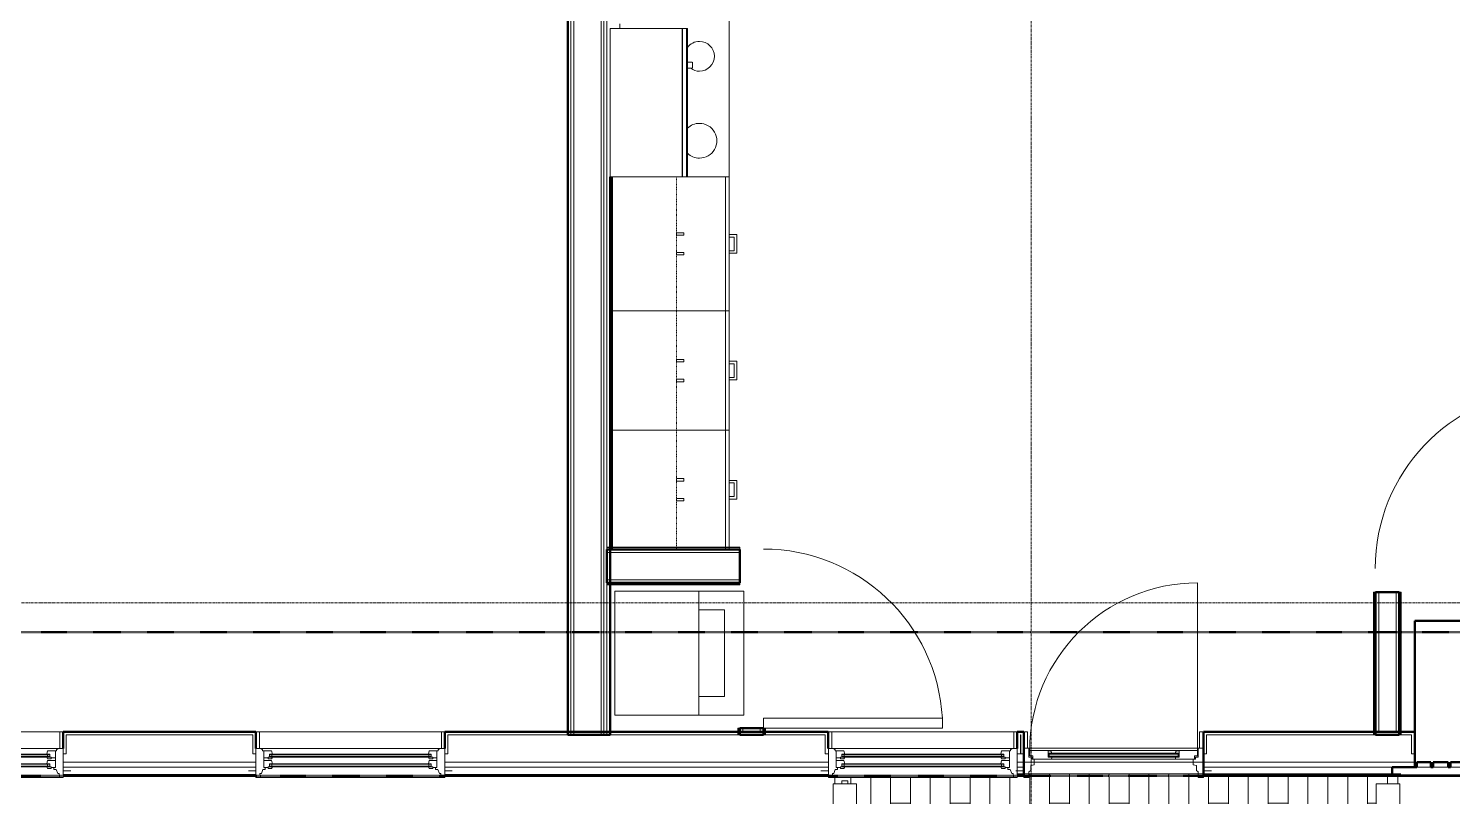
# Model space of a CAD drawing. Header units: inches. Extents: x -4235 to -464, y 9767 to 12347.
# Drawn here: x -3029.1 to -2742.5, y 11243.2 to 11397.8 of the extents above; entities that cross this region are included whole.
import ezdxf

# ---------------------------------------------------------------- set-up
doc = ezdxf.new("R2010")
doc.units = ezdxf.units.IN
doc.header["$MEASUREMENT"] = 0
for name, pattern in [('Dash', [0.25, 0.125, -0.125]), ('Dash 1_16_', [0.125, 0.0625, -0.0625]), ('Grid Line 1_2_', [0.875, 0.5, -0.125, 0.125, -0.125])]:
    doc.linetypes.add(name, pattern=pattern)
for name, color, linetype, lineweight in [('0-1', 170, 'Continuous', 5), ('0-2', 10, 'Continuous', 9), ('A-DOOR-1', 7, 'Continuous', 9), ('A-DOOR-2', 130, 'Continuous', 20), ('A-DOOR-4', 31, 'Continuous', 9), ('A-DOOR-5', 31, 'Continuous', 20), ('A-DOOR-FRAM', 31, 'Continuous', 20), ('A-DOOR-FRAM-2', 31, 'Continuous', 9), ('A-DOOR-GLAZ', 31, 'Continuous', 9), ('A-FLOR-4', 192, 'Continuous', 9), ('A-FLOR-HRAL', 11, 'Continuous', 9), ('A-FLOR-PATT-1', 9, 'Continuous', 9), ('A-GENM', 5, 'Continuous', 9), ('A-GENM-5', 5, 'Continuous', 50), ('A-GLAZ-1', 151, 'Continuous', 9), ('A-GLAZ-2', 151, 'Continuous', 20), ('A-GLAZ-3', 151, 'Continuous', 50), ('A-WALL', 113, 'Continuous', 13), ('A-WALL-1', 250, 'Continuous', 50), ('A-WALL-2', 50, 'Continuous', 13), ('A-WALL-3', 10, 'Continuous', 9), ('A-WALL-4', 254, 'Continuous', 9), ('A-WALL-5', 7, 'Continuous', 9), ('A-WALL-6', 113, 'Continuous', 9), ('A-WALL-7', 113, 'Continuous', 50), ('C-PROP-LINE-1', 91, 'Dash 1_16_', 50), ('I-WALL-1', 250, 'Continuous', 50), ('I-WALL-2', 10, 'Continuous', 9), ('I-WALL-3', 254, 'Continuous', 9), ('P-SANR-FIXT-1', 7, 'Continuous', 9), ('Q-CASE-1', 254, 'Continuous', 9), ('Q-CASE-2', 7, 'Continuous', 9), ('Q-CASE-3', 7, 'Dash', 9), ('Q-CASE-4', 10, 'Continuous', 9), ('Q-SPCQ-1', 7, 'Continuous', 9), ('S-GRID-1', 1, 'Grid Line 1_2_', 9)]:
    doc.layers.add(name, color=color, linetype=linetype, lineweight=lineweight)

# ---------------------------------------------------------------- blocks, each defined once
blk = doc.blocks.new('Basic Wall _ INT - W4BØF - _5_8 GYP - 2X4 WOOD_BATT_ - 5_8 GYP_ - ___-3182010-BACKGROUND - 3RD FLOOR')
at = {"layer": 'A-WALL-3'}
for p, q in [((-2753.25, 11255.68), (-2753.25, 11256.26)), ((-2753.25, 11255.64), (-2753.23, 11255.64)), ((-2753.11, 11255.64), (-2753.05, 11255.64)), ((-2753.04, 11255.64), (-2752.9, 11255.64)), ((-2752.9, 11256.26), (-2752.9, 11255.67)), ((-2752.9, 11255.64), (-2752.84, 11255.64))]:
    blk.add_line(p, q, dxfattribs=at)
at = {"layer": 'A-WALL-4'}
for p, q in [((-2753.23, 11284.39), (-2753.25, 11284.39)), ((-2753.25, 11256.26), (-2753.25, 11284.39)), ((-2753.05, 11284.39), (-2753.11, 11284.39)), ((-2752.9, 11284.39), (-2753.04, 11284.39)), ((-2752.84, 11284.39), (-2752.9, 11284.39)), ((-2752.9, 11284.39), (-2752.9, 11256.26)), ((-2753.21, 11255.64), (-2753.25, 11255.64)), ((-2753.12, 11255.64), (-2753.21, 11255.64)), ((-2753.12, 11255.67), (-2753.12, 11256.26)), ((-2752.84, 11255.64), (-2753.12, 11255.64)), ((-2752.84, 11256.26), (-2752.84, 11255.67))]:
    blk.add_line(p, q, dxfattribs=at)
at = {"layer": 'A-WALL-5'}
for p, q in [((-2753.25, 11284.39), (-2753.21, 11284.39)), ((-2753.21, 11284.39), (-2753.12, 11284.39)), ((-2753.12, 11256.26), (-2753.12, 11284.39)), ((-2753.12, 11284.39), (-2752.84, 11284.39)), ((-2752.84, 11284.39), (-2752.84, 11256.26))]:
    blk.add_line(p, q, dxfattribs=at)
blk = doc.blocks.new('Basic Wall _ INT - W4BØF - _5_8 GYP - 2X4 WOOD_BATT_ - 5_8 GYP_ - ___-3182011-BACKGROUND - 3RD FLOOR')
at = {"layer": 'A-WALL-3'}
for p, q in [((-2758.41, 11255.64), (-2758.35, 11255.64)), ((-2758.35, 11256.26), (-2758.35, 11255.64)), ((-2758.35, 11255.64), (-2758.21, 11255.64)), ((-2758.2, 11255.64), (-2758.14, 11255.64)), ((-2758.02, 11255.64), (-2758, 11255.64)), ((-2758, 11255.64), (-2758, 11256.26))]:
    blk.add_line(p, q, dxfattribs=at)
at = {"layer": 'A-WALL-4'}
for p, q in [((-2758.35, 11284.39), (-2758.41, 11284.39)), ((-2758.21, 11284.39), (-2758.35, 11284.39)), ((-2758.35, 11284.39), (-2758.35, 11256.26)), ((-2758.14, 11284.39), (-2758.2, 11284.39)), ((-2758, 11284.39), (-2758.02, 11284.39)), ((-2758, 11256.26), (-2758, 11284.39)), ((-2758.41, 11256.26), (-2758.41, 11255.64)), ((-2758.12, 11255.64), (-2758.41, 11255.64)), ((-2758.12, 11256.26), (-2758.12, 11255.64)), ((-2758.04, 11255.64), (-2758.12, 11255.64)), ((-2758, 11255.64), (-2758.04, 11255.64))]:
    blk.add_line(p, q, dxfattribs=at)
at = {"layer": 'A-WALL-5'}
for p, q in [((-2758.41, 11284.39), (-2758.12, 11284.39)), ((-2758.41, 11284.39), (-2758.41, 11256.26)), ((-2758.12, 11284.39), (-2758.12, 11256.26)), ((-2758.12, 11284.39), (-2758.04, 11284.39)), ((-2758.04, 11284.39), (-2758, 11284.39))]:
    blk.add_line(p, q, dxfattribs=at)
blk = doc.blocks.new('SWING - SINGLE - FLUSH - 36_ x 80_ - OFFSET PIVOT DOOR AT MAGIC PAK AND WASHER_DRYER-3199414-BACKGROUND - 3RD FLOOR')
at = {"layer": 'A-DOOR-1'}
blk.add_arc((18, 2.37), 36.07, 93.1789, 180, dxfattribs=at)
at = {"layer": 'A-DOOR-2'}
for p, q in [((16, 2.37), (16, 38.39)), ((18, 38.39), (16, 38.39)), ((18, 2.37), (18, 38.39)), ((18, 2.37), (16, 2.37))]:
    blk.add_line(p, q, dxfattribs=at)
blk = doc.blocks.new('Range - 24_ x 30_-V343-BACKGROUND - 3RD FLOOR')
at = {"layer": 'Q-SPCQ-1'}
blk.add_line((29.12, 22), (30, 22), dxfattribs=at)
for centre, radius, start, end in [((6.5, 6), 3.5, 81.0228, 98.9772), ((6.5, 6), 3.5, 136.4272, 180), ((6.5, 6), 3.5, 180, 0), ((6.5, 6), 3.5, 360, 43.6191), ((23.5, 6), 3, 143.9133, 180), ((23.5, 6), 3, 180, 360), ((23.5, 6), 3, 360, 53.8773)]:
    blk.add_arc(centre, radius, start, end, dxfattribs=at)
blk = doc.blocks.new('Basic Wall _ INT - W4BØF - _5_8 GYP - 2X4 WOOD_BATT_ - 5_8 GYP_ - ___-3182022-BACKGROUND - 3RD FLOOR')
at = {"layer": 'A-WALL-3'}
for p, q in [((-2886.36, 11255.64), (-2886.3, 11255.64)), ((-2886.3, 11256.26), (-2886.3, 11255.64)), ((-2886.3, 11255.64), (-2886.15, 11255.64)), ((-2886.15, 11255.64), (-2886.09, 11255.64)), ((-2886.07, 11256.98), (-2886.07, 11256.98)), ((-2886.07, 11255.64), (-2886.07, 11255.64)), ((-2885.97, 11255.64), (-2885.95, 11255.64)), ((-2885.95, 11255.64), (-2885.95, 11256.26))]:
    blk.add_line(p, q, dxfattribs=at)
at = {"layer": 'A-WALL-4'}
for p, q in [((-2886.3, 11256.98), (-2886.36, 11256.98)), ((-2886.36, 11256.26), (-2886.36, 11255.64)), ((-2886.07, 11255.64), (-2886.36, 11255.64)), ((-2886.15, 11256.98), (-2886.3, 11256.98)), ((-2886.3, 11256.98), (-2886.3, 11256.26)), ((-2886.09, 11256.98), (-2886.15, 11256.98)), ((-2886.07, 11256.26), (-2886.07, 11255.64)), ((-2885.99, 11255.64), (-2886.07, 11255.64)), ((-2885.95, 11255.64), (-2885.99, 11255.64)), ((-2885.95, 11256.98), (-2885.97, 11256.98)), ((-2885.95, 11256.26), (-2885.95, 11256.98))]:
    blk.add_line(p, q, dxfattribs=at)
at = {"layer": 'A-WALL-5'}
for p, q in [((-2886.36, 11256.98), (-2886.07, 11256.98)), ((-2886.36, 11256.98), (-2886.36, 11256.26)), ((-2886.07, 11256.98), (-2886.07, 11256.26)), ((-2886.07, 11256.98), (-2885.99, 11256.98)), ((-2885.99, 11256.98), (-2885.95, 11256.98))]:
    blk.add_line(p, q, dxfattribs=at)
blk = doc.blocks.new('Basic Wall _ INT - W4BØF - _5_8 GYP - 2X4 WOOD_BATT_ - 5_8 GYP_ - ___-3182023-BACKGROUND - 3RD FLOOR')
at = {"layer": 'A-WALL-3'}
for p, q in [((-2881.2, 11255.64), (-2881.2, 11256.26)), ((-2881.2, 11255.64), (-2881.17, 11255.64)), ((-2881.07, 11255.64), (-2881.08, 11255.64)), ((-2881.06, 11255.64), (-2881, 11255.64)), ((-2880.99, 11255.64), (-2880.85, 11255.64)), ((-2880.85, 11256.26), (-2880.85, 11255.64)), ((-2880.85, 11255.64), (-2880.78, 11255.64))]:
    blk.add_line(p, q, dxfattribs=at)
at = {"layer": 'A-WALL-4'}
for p, q in [((-2881.17, 11256.98), (-2881.2, 11256.98)), ((-2881.2, 11256.26), (-2881.2, 11256.98)), ((-2881.15, 11255.64), (-2881.2, 11255.64)), ((-2881.08, 11255.64), (-2881.15, 11255.64)), ((-2881.08, 11256.98), (-2881.07, 11256.98)), ((-2881.07, 11255.64), (-2881.07, 11256.26)), ((-2880.78, 11255.64), (-2881.07, 11255.64)), ((-2881, 11256.98), (-2881.06, 11256.98)), ((-2880.85, 11256.98), (-2880.99, 11256.98)), ((-2880.78, 11256.98), (-2880.85, 11256.98)), ((-2880.85, 11256.98), (-2880.85, 11256.28)), ((-2880.78, 11256.26), (-2880.78, 11255.64))]:
    blk.add_line(p, q, dxfattribs=at)
at = {"layer": 'A-WALL-5'}
for p, q in [((-2881.2, 11256.98), (-2881.15, 11256.98)), ((-2881.15, 11256.98), (-2881.08, 11256.98)), ((-2881.07, 11256.26), (-2881.07, 11256.98)), ((-2881.07, 11256.98), (-2880.78, 11256.98)), ((-2880.78, 11256.98), (-2880.78, 11256.26))]:
    blk.add_line(p, q, dxfattribs=at)
blk = doc.blocks.new('Basic Wall _ INT - W6BØF - _5_8 GYP - 2X6 WOOD_BATT_ - 5_8 GYP_ - ___-3182079-BACKGROUND - 3RD FLOOR')
at = {"layer": 'A-WALL-3'}
for p, q in [((-2912.7, 11293.27), (-2912.7, 11293.39)), ((-2912.7, 11293.39), (-2912.7, 11293.33)), ((-2912.7, 11293.33), (-2912.7, 11293.19)), ((-2912.7, 11293.33), (-2912.07, 11293.33)), ((-2912.7, 11293.18), (-2912.7, 11293.27)), ((-2912.7, 11293.13), (-2912.7, 11293.18)), ((-2912.7, 11293.18), (-2912.7, 11293.12)), ((-2912.7, 11293.11), (-2912.7, 11293.13)), ((-2912.7, 11293.02), (-2912.7, 11293.11)), ((-2912.7, 11292.98), (-2912.7, 11293.02)), ((-2912.7, 11293), (-2912.7, 11292.98)), ((-2912.07, 11292.98), (-2912.7, 11292.98)), ((-2912.07, 11293.39), (-2911.7, 11293.39)), ((-2912.07, 11293.33), (-2911.7, 11293.33)), ((-2911.7, 11292.98), (-2912.07, 11292.98)), ((-2911.7, 11293.11), (-2912.05, 11293.11)), ((-2911.67, 11293.33), (-2888.07, 11293.33)), ((-2888.07, 11292.98), (-2911.67, 11292.98))]:
    blk.add_line(p, q, dxfattribs=at)
at = {"layer": 'A-WALL-4'}
for p, q in [((-2912.7, 11293.39), (-2912.07, 11293.39)), ((-2912.07, 11293.11), (-2912.7, 11293.11)), ((-2911.67, 11293.39), (-2888.07, 11293.39)), ((-2888.07, 11293.11), (-2911.67, 11293.11)), ((-2888.07, 11293.33), (-2885.95, 11293.33)), ((-2885.95, 11292.98), (-2888.07, 11292.98)), ((-2885.95, 11293.33), (-2885.95, 11293.39)), ((-2885.95, 11293.19), (-2885.95, 11293.33)), ((-2885.95, 11293.12), (-2885.95, 11293.18)), ((-2885.95, 11292.98), (-2885.95, 11293))]:
    blk.add_line(p, q, dxfattribs=at)
at = {"layer": 'A-WALL-5'}
for p, q in [((-2888.07, 11293.39), (-2885.95, 11293.39)), ((-2885.95, 11293.11), (-2888.07, 11293.11)), ((-2885.95, 11293.39), (-2885.95, 11293.11)), ((-2885.95, 11293.11), (-2885.95, 11293.02)), ((-2885.95, 11293.02), (-2885.95, 11292.98))]:
    blk.add_line(p, q, dxfattribs=at)
blk = doc.blocks.new('Basic Wall _ INT - W6BØF - _5_8 GYP - 2X6 WOOD_BATT_ - 5_8 GYP_ - ___-3182078-BACKGROUND - 3RD FLOOR')
at = {"layer": 'A-WALL-3'}
for p, q in [((-2912.7, 11286.23), (-2912.7, 11286.21)), ((-2912.7, 11286.19), (-2912.7, 11286.23)), ((-2912.07, 11286.23), (-2912.7, 11286.23)), ((-2912.7, 11286.11), (-2912.7, 11286.19)), ((-2912.7, 11285.82), (-2912.7, 11286.11)), ((-2912.7, 11286.09), (-2912.7, 11286.03)), ((-2912.7, 11286.03), (-2912.7, 11285.88)), ((-2912.7, 11285.88), (-2912.7, 11285.82)), ((-2912.7, 11285.88), (-2912.07, 11285.88))]:
    blk.add_line(p, q, dxfattribs=at)
at = {"layer": 'A-WALL-4'}
for p, q in [((-2912.7, 11286.11), (-2912.07, 11286.11)), ((-2885.95, 11286.23), (-2912.07, 11286.23)), ((-2885.95, 11286.21), (-2885.95, 11286.23)), ((-2912.7, 11285.82), (-2912.07, 11285.82)), ((-2912.07, 11285.88), (-2885.95, 11285.88)), ((-2885.95, 11286.03), (-2885.95, 11286.09)), ((-2885.95, 11285.88), (-2885.95, 11286.03)), ((-2885.95, 11285.82), (-2885.95, 11285.88))]:
    blk.add_line(p, q, dxfattribs=at)
at = {"layer": 'A-WALL-5'}
for p, q in [((-2912.07, 11286.11), (-2885.95, 11286.11)), ((-2885.95, 11286.23), (-2885.95, 11286.19)), ((-2885.95, 11286.19), (-2885.95, 11286.11)), ((-2885.95, 11286.11), (-2885.95, 11285.82)), ((-2912.07, 11285.82), (-2885.95, 11285.82))]:
    blk.add_line(p, q, dxfattribs=at)
blk = doc.blocks.new('Stacked Washer and Dryer - 26_x25_ - Private-1352637-BACKGROUND - 3RD FLOOR')
at = {"layer": 'P-SANR-FIXT-1'}
for p, q in [((0, 12.5), (26, 12.5)), ((0, 12.5), (0, -12.5)), ((16.90625, 12.5), (16.90625, -12.5)), ((26, 12.5), (26, -12.5)), ((16.90625, 8.75), (22.09375, 8.75)), ((22.09375, 8.75), (22.09375, -8.75)), ((22.09375, -8.75), (16.90625, -8.75)), ((26, -12.5), (0, -12.5))]:
    blk.add_line(p, q, dxfattribs=at)
blk = doc.blocks.new('30quot_MicrowaveVent_11166 - 70cm miele oven-2322118-BACKGROUND - 3RD FLOOR')
at = {"layer": 'Q-CASE-2'}
for p, q in [((-14.2, -14.49), (-14.2, 0)), ((15.68, 0), (-14.2, 0)), ((15.68, 0), (15.68, -14.49)), ((15.68, -14.49), (-14.2, -14.49)), ((-14.2, -14.61), (15.68, -14.61)), ((-14.2, -15.39), (-14.2, -14.61)), ((-14.2, -15.6), (-14.2, -15.39)), ((-14.2, -15.39), (15.68, -15.39)), ((-14.2, -15.6), (15.68, -15.6)), ((7.69, -16.55), (7.69, -15.63)), ((7.69, -16.6), (8.88, -16.6)), ((8.88, -15.63), (8.88, -16.55)), ((15.68, -14.61), (15.68, -15.39)), ((15.68, -15.39), (15.68, -15.6))]:
    blk.add_line(p, q, dxfattribs=at)
blk = doc.blocks.new('Base Cabinet 3 Drawer 230 - Base Cabinet 3 Drawer 230 27_-V344-BACKGROUND - 3RD FLOOR')
at = {"layer": 'Q-CASE-1'}
for p, q in [((-12.76, -23.25), (-12.76, -0.41)), ((14.24, -14.49), (14.24, -14.61)), ((14.24, -15.6), (14.24, -23.25)), ((-12.76, -23.25), (-12.76, -24)), ((14.24, -23.25), (-12.76, -23.25)), ((-12.76, -24), (14.24, -24)), ((-1.14, -24), (-0.64, -24)), ((2.61, -24), (2.11, -24)), ((14.24, -24), (14.24, -23.25))]:
    blk.add_line(p, q, dxfattribs=at)
at = {"layer": 'Q-CASE-2'}
for p, q in [((-1.14, -24), (-1.14, -25.5)), ((-1.14, -25.5), (2.61, -25.5)), ((-0.64, -25), (-0.64, -24)), ((2.11, -25), (-0.64, -25)), ((2.11, -24), (2.11, -25)), ((2.61, -25.5), (2.61, -24))]:
    blk.add_line(p, q, dxfattribs=at)
at = {"layer": 'Q-CASE-4'}
for p, q in [((-12.76, -0.37), (-12.76, 0)), ((-12.76, 0), (14.24, 0)), ((-1.14, -24), (-0.64, -24)), ((-1.14, -24), (-0.64, -24)), ((2.61, -24), (2.11, -24)), ((2.61, -24), (2.11, -24))]:
    blk.add_line(p, q, dxfattribs=at)
blk = doc.blocks.new('Base Cabinet 3 Drawer 230 - Base Cabinet 3 Drawer 230 24_-V345-BACKGROUND - 3RD FLOOR')
at = {"layer": 'Q-CASE-1'}
for p, q in [((-11.26, -23.25), (-11.26, -0.41)), ((12.74, -0.41), (12.74, -23.25)), ((-11.26, -23.25), (-11.26, -24)), ((12.74, -23.25), (-11.26, -23.25)), ((-11.26, -24), (12.74, -24)), ((-1.14, -24), (-0.64, -24)), ((2.61, -24), (2.11, -24)), ((12.74, -24), (12.74, -23.25))]:
    blk.add_line(p, q, dxfattribs=at)
at = {"layer": 'Q-CASE-2'}
for p, q in [((-1.14, -24), (-1.14, -25.5)), ((-1.14, -25.5), (2.61, -25.5)), ((-0.64, -25), (-0.64, -24)), ((2.11, -25), (-0.64, -25)), ((2.11, -24), (2.11, -25)), ((2.61, -25.5), (2.61, -24))]:
    blk.add_line(p, q, dxfattribs=at)
at = {"layer": 'Q-CASE-4'}
for p, q in [((-11.26, -0.37), (-11.26, 0)), ((-11.26, 0), (12.74, 0)), ((12.74, 0), (12.74, -0.37)), ((-1.14, -24), (-0.64, -24)), ((-1.14, -24), (-0.64, -24)), ((2.61, -24), (2.11, -24)), ((2.61, -24), (2.11, -24))]:
    blk.add_line(p, q, dxfattribs=at)
blk = doc.blocks.new('Base Cabinet 3 Drawer 230 - Base Cabinet 3 Drawer 230 24_-V348-BACKGROUND - 3RD FLOOR')
at = {"layer": 'Q-CASE-1'}
for p, q in [((-11.26, 24), (12.74, 24)), ((-11.26, 23.25), (-11.26, 24)), ((12.74, 23.25), (-11.26, 23.25)), ((-11.26, 23.25), (-11.26, 0.41)), ((-0.64, 24), (-1.14, 24)), ((2.11, 24), (2.61, 24))]:
    blk.add_line(p, q, dxfattribs=at)
at = {"layer": 'Q-CASE-2'}
for p, q in [((2.61, 25.5), (-1.14, 25.5)), ((-1.14, 25.5), (-1.14, 24)), ((-0.64, 24), (-0.64, 25)), ((-0.64, 25), (2.11, 25)), ((2.11, 25), (2.11, 24)), ((2.61, 24), (2.61, 25.5))]:
    blk.add_line(p, q, dxfattribs=at)
at = {"layer": 'Q-CASE-4'}
for p, q in [((-0.64, 24), (-1.14, 24)), ((-0.64, 24), (-1.14, 24)), ((2.11, 24), (2.61, 24)), ((2.11, 24), (2.61, 24)), ((12.74, 24), (12.74, 23.25)), ((12.74, 0.41), (12.74, 23.25)), ((-11.26, 0.37), (-11.26, 0)), ((12.74, 0), (12.74, 0.37)), ((-11.26, 0), (12.74, 0))]:
    blk.add_line(p, q, dxfattribs=at)
blk = doc.blocks.new('300 Series Wall Hung Cabinet_302 - 27_ X 24_-2766376-BACKGROUND - 3RD FLOOR')
at = {"layer": 'Q-CASE-2'}
for p, q in [((-1.76, 14.69), (-2.25, 14.69)), ((-2.25, 14.69), (-2.25, 13.19)), ((-1.76, 13.19), (-1.76, 14.69)), ((2.24, 14.69), (1.75, 14.69)), ((1.75, 14.69), (1.75, 13.19)), ((2.24, 13.19), (2.24, 14.69)), ((-1.76, 13.19), (-2.25, 13.19)), ((2.24, 13.19), (1.75, 13.19))]:
    blk.add_line(p, q, dxfattribs=at)
at = {"layer": 'Q-CASE-3'}
for p, q in [((-13.5, 0.19), (-13.5, 13.19)), ((-13.5, 13.19), (13.5, 13.19)), ((13.5, 13.19), (13.5, 0.19)), ((13.5, 0.19), (-13.5, 0.19))]:
    blk.add_line(p, q, dxfattribs=at)
blk = doc.blocks.new('300 Series Wall Hung Cabinet_302 - 24_ X 24_-2588623-BACKGROUND - 3RD FLOOR')
at = {"layer": 'Q-CASE-2'}
for p, q in [((-2.25, -13.19), (-1.76, -13.19)), ((-2.25, -13.19), (-2.25, -14.69)), ((-1.76, -14.69), (-1.76, -13.19)), ((1.75, -13.19), (2.24, -13.19)), ((1.75, -13.19), (1.75, -14.69)), ((2.24, -14.69), (2.24, -13.19)), ((-2.25, -14.69), (-1.76, -14.69)), ((1.75, -14.69), (2.24, -14.69))]:
    blk.add_line(p, q, dxfattribs=at)
at = {"layer": 'Q-CASE-3'}
for p, q in [((12, -0.19), (-12, -0.19)), ((-12, -0.19), (-12, -13.19)), ((12, -13.19), (12, -0.19)), ((-12, -13.19), (12, -13.19))]:
    blk.add_line(p, q, dxfattribs=at)
blk = doc.blocks.new('300 Series Wall Hung Cabinet_302 - 24_ X 24_-2590484-BACKGROUND - 3RD FLOOR')
at = {"layer": 'Q-CASE-2'}
for p, q in [((-1.76, 14.69), (-2.25, 14.69)), ((-2.25, 14.69), (-2.25, 13.19)), ((-1.76, 13.19), (-1.76, 14.69)), ((2.24, 14.69), (1.75, 14.69)), ((1.75, 14.69), (1.75, 13.19)), ((2.24, 13.19), (2.24, 14.69)), ((-1.76, 13.19), (-2.25, 13.19)), ((2.24, 13.19), (1.75, 13.19))]:
    blk.add_line(p, q, dxfattribs=at)
at = {"layer": 'Q-CASE-3'}
for p, q in [((-12, 0.19), (-12, 13.19)), ((-12, 13.19), (12, 13.19)), ((12, 13.19), (12, 0.19)), ((12, 0.19), (-12, 0.19))]:
    blk.add_line(p, q, dxfattribs=at)
blk = doc.blocks.new('CTR - 1st Phase - Unit Layouts_rvt-2-BACKGROUND - 3RD FLOOR')
at = {"layer": 'A-WALL-1'}
for p, q in [((-2912.07, 11367.98), (-2912.07, 11292.98)), ((-2911.7, 11292.98), (-2911.7, 11367.98)), ((-2885.95, 11292.98), (-2912.7, 11292.98)), ((-2912.7, 11292.98), (-2912.7, 11286.23)), ((-2912.07, 11292.98), (-2911.7, 11292.98)), ((-2885.95, 11286.23), (-2885.95, 11292.98)), ((-2912.7, 11286.23), (-2885.95, 11286.23)), ((-2753.25, 11284.39), (-2758, 11284.39)), ((-2758, 11284.39), (-2758, 11255.64)), ((-2753.25, 11255.64), (-2753.25, 11284.39)), ((-2881.2, 11256.98), (-2885.95, 11256.98)), ((-2885.95, 11256.98), (-2885.95, 11255.64)), ((-2885.95, 11255.64), (-2885.32, 11255.64)), ((-2885.32, 11255.64), (-2881.82, 11255.64)), ((-2881.82, 11255.64), (-2881.2, 11255.64)), ((-2881.2, 11255.64), (-2881.2, 11256.98)), ((-2758, 11255.64), (-2757.37, 11255.64)), ((-2757.37, 11255.64), (-2753.87, 11255.64)), ((-2753.87, 11255.64), (-2753.25, 11255.64))]:
    blk.add_line(p, q, dxfattribs=at)
at = {"layer": 'A-WALL-2'}
for p, q in [((-2912.7, 11292.36), (-2885.95, 11292.36)), ((-2912.7, 11286.86), (-2885.95, 11286.86)), ((-2757.37, 11284.39), (-2757.37, 11256.27)), ((-2753.87, 11284.39), (-2753.87, 11256.27)), ((-2885.32, 11256.98), (-2885.32, 11256.27)), ((-2885.32, 11256.27), (-2881.82, 11256.27)), ((-2881.82, 11256.98), (-2881.82, 11256.27)), ((-2757.37, 11256.27), (-2753.87, 11256.27))]:
    blk.add_line(p, q, dxfattribs=at)
at = {"layer": 'A-WALL-3'}
for p, q in [((-2912.07, 11367.98), (-2912.07, 11292.98)), ((-2912.07, 11292.98), (-2912.7, 11292.98)), ((-2912.7, 11286.23), (-2912.7, 11292.98)), ((-2911.7, 11292.98), (-2912.07, 11292.98)), ((-2911.7, 11292.98), (-2912.07, 11292.98)), ((-2888.07, 11292.98), (-2911.67, 11292.98)), ((-2885.95, 11292.98), (-2888.07, 11292.98)), ((-2912.7, 11286.23), (-2912.07, 11286.23)), ((-2912.07, 11286.23), (-2885.95, 11286.23)), ((-2758, 11284.39), (-2758, 11256.26)), ((-2753.25, 11256.26), (-2753.25, 11284.39)), ((-2885.95, 11256.98), (-2885.95, 11256.26)), ((-2885.95, 11256.26), (-2885.95, 11255.64)), ((-2881.2, 11255.64), (-2885.95, 11255.64)), ((-2881.2, 11256.26), (-2881.2, 11256.98)), ((-2881.2, 11255.64), (-2881.2, 11256.26)), ((-2758, 11256.26), (-2758, 11255.64)), ((-2753.25, 11255.64), (-2758, 11255.64)), ((-2753.25, 11255.68), (-2753.25, 11256.26))]:
    blk.add_line(p, q, dxfattribs=at)
at = {"layer": 'A-WALL-4'}
for p, q in [((-2911.7, 11292.98), (-2911.7, 11367.98)), ((-2885.95, 11292.98), (-2885.95, 11286.23)), ((-2758, 11284.39), (-2753.25, 11284.39)), ((-2885.95, 11256.98), (-2881.2, 11256.98))]:
    blk.add_line(p, q, dxfattribs=at)
at = {"layer": 'A-WALL-6'}
for p, q in [((-2888.07, 11292.98), (-2888.07, 11423.24)), ((-2888.07, 11423.24), (-2888.07, 11292.98)), ((-2912.07, 11367.98), (-2912.07, 11292.98)), ((-2912.07, 11292.98), (-2912.07, 11367.98)), ((-2912.07, 11292.98), (-2911.7, 11292.98)), ((-2911.7, 11292.98), (-2912.07, 11292.98)), ((-2911.67, 11292.98), (-2888.07, 11292.98)), ((-2888.07, 11292.98), (-2911.67, 11292.98))]:
    blk.add_line(p, q, dxfattribs=at)
at = {"layer": '0-2'}
for name, p, rotation in [('Range - 24_ x 30_-V343-BACKGROUND - 3RD FLOOR', (-2888.07, 11368.74), 89.99999999994498), ('30quot_MicrowaveVent_11166 - 70cm miele oven-2322118-BACKGROUND - 3RD FLOOR', (-2912.07, 11382.18), 90.00000000000776), ('Base Cabinet 3 Drawer 230 - Base Cabinet 3 Drawer 230 27_-V344-BACKGROUND - 3RD FLOOR', (-2912.07, 11353.74), 89.99999999996236), ('300 Series Wall Hung Cabinet_302 - 27_ X 24_-2766376-BACKGROUND - 3RD FLOOR', (-2911.89, 11354.48), 270.0000000000061), ('Base Cabinet 3 Drawer 230 - Base Cabinet 3 Drawer 230 24_-V345-BACKGROUND - 3RD FLOOR', (-2912.07, 11328.24), 89.99999999996236), ('300 Series Wall Hung Cabinet_302 - 24_ X 24_-2588623-BACKGROUND - 3RD FLOOR', (-2911.89, 11328.98), 90.00000000000617), ('Base Cabinet 3 Drawer 230 - Base Cabinet 3 Drawer 230 24_-V348-BACKGROUND - 3RD FLOOR', (-2912.07, 11305.72), 270.000000000052), ('300 Series Wall Hung Cabinet_302 - 24_ X 24_-2590484-BACKGROUND - 3RD FLOOR', (-2911.89, 11304.98), 270.0000000000061), ('SWING - SINGLE - FLUSH - 36_ x 80_ - OFFSET PIVOT DOOR AT MAGIC PAK AND WASHER_DRYER-3199414-BACKGROUND - 3RD FLOOR', (-2883.57, 11274.98), 269.99999999996)]:
    blk.add_blockref(name, p, dxfattribs=dict(at, rotation=rotation))
for name, p in [('SWING - SINGLE - FLUSH - 36_ x 80_ - OFFSET PIVOT DOOR AT MAGIC PAK AND WASHER_DRYER-3199414-BACKGROUND - 3RD FLOOR', (-2740, 11286.76)), ('Basic Wall _ INT - W6BØF - _5_8 GYP - 2X6 WOOD_BATT_ - 5_8 GYP_ - ___-3182079-BACKGROUND - 3RD FLOOR', (0, 0)), ('Basic Wall _ INT - W6BØF - _5_8 GYP - 2X6 WOOD_BATT_ - 5_8 GYP_ - ___-3182078-BACKGROUND - 3RD FLOOR', (0, 0)), ('Stacked Washer and Dryer - 26_x25_ - Private-1352637-BACKGROUND - 3RD FLOOR', (-2911.11, 11272.08)), ('Basic Wall _ INT - W4BØF - _5_8 GYP - 2X4 WOOD_BATT_ - 5_8 GYP_ - ___-3182011-BACKGROUND - 3RD FLOOR', (0, 0)), ('Basic Wall _ INT - W4BØF - _5_8 GYP - 2X4 WOOD_BATT_ - 5_8 GYP_ - ___-3182010-BACKGROUND - 3RD FLOOR', (0, 0)), ('Basic Wall _ INT - W4BØF - _5_8 GYP - 2X4 WOOD_BATT_ - 5_8 GYP_ - ___-3182022-BACKGROUND - 3RD FLOOR', (0, 0)), ('Basic Wall _ INT - W4BØF - _5_8 GYP - 2X4 WOOD_BATT_ - 5_8 GYP_ - ___-3182023-BACKGROUND - 3RD FLOOR', (0, 0))]:
    blk.add_blockref(name, p, dxfattribs=at)
blk = doc.blocks.new('CTR - 1st Phase - Common Walls_rvt-2-BACKGROUND - 3RD FLOOR')
at = {"layer": 'A-WALL-2'}
for p, q in [((-2919.95, 11255.64), (-2919.95, 11640.61)), ((-2919.32, 11255.64), (-2919.32, 11640.61)), ((-2913.82, 11255.64), (-2913.82, 11640.61)), ((-2913.32, 11255.64), (-2913.32, 11640.61)), ((-2912.7, 11255.64), (-2912.7, 11640.61))]:
    blk.add_line(p, q, dxfattribs=at)
at = {"layer": 'I-WALL-1'}
for p, q in [((-2920.57, 11573.36), (-2920.57, 11255.64)), ((-2912.07, 11255.64), (-2912.07, 11367.98)), ((-2920.57, 11255.64), (-2912.07, 11255.64))]:
    blk.add_line(p, q, dxfattribs=at)
at = {"layer": 'I-WALL-2'}
for p, q in [((-2912.07, 11293.39), (-2912.07, 11367.98)), ((-2912.07, 11293.27), (-2912.07, 11293.39)), ((-2912.07, 11293.18), (-2912.07, 11293.27)), ((-2912.07, 11293.13), (-2912.07, 11293.18)), ((-2912.07, 11286.23), (-2912.07, 11292.98)), ((-2912.07, 11286.03), (-2912.07, 11286.08)), ((-2912.07, 11285.94), (-2912.07, 11286.03)), ((-2912.07, 11285.82), (-2912.07, 11285.93)), ((-2920.57, 11256.26), (-2920.57, 11255.64)), ((-2912.07, 11255.64), (-2920.57, 11255.64)), ((-2912.07, 11255.64), (-2912.07, 11256.26))]:
    blk.add_line(p, q, dxfattribs=at)
at = {"layer": 'I-WALL-3'}
for p, q in [((-2920.57, 11505.11), (-2920.57, 11256.26)), ((-2912.07, 11256.26), (-2912.07, 11285.82))]:
    blk.add_line(p, q, dxfattribs=at)
blk = doc.blocks.new('Perforated Panel at Magic-Pak - hvac panel - 3rd floor-2505074-BACKGROUND - 3RD FLOOR')
at = {"layer": 'A-GLAZ-3'}
for p, q in [((-19.01, -4.37), (19.01, -4.37)), ((-19.01, -4.44), (-19.01, -4.37)), ((19.01, -4.44), (-19.01, -4.44)), ((19.01, -4.37), (19.01, -4.44))]:
    blk.add_line(p, q, dxfattribs=at)
blk = doc.blocks.new('Window-Double_Hung-Andersen-400_Series-Tilt_Wash - DOUBLE HUNG - COTTAGE - 3RD FLOOR-2888224-BACKGROUND - 3RD FLOOR')
at = {"layer": 'A-GLAZ-1'}
for p, q in [((-16.29, 2.5), (-15.7, 2.5)), ((-16.29, 2.12), (-15.7, 2.12)), ((-16.29, 0.56), (-15.7, 0.56)), ((-16.29, 0.19), (-15.7, 0.19)), ((-15.82, 2.5), (-15.82, 2.12)), ((-15.82, 0.56), (-15.82, 0.19)), ((-15.7, 2.63), (15.7, 2.63)), ((-15.7, 2.5), (15.7, 2.5)), ((-15.7, 2.12), (15.7, 2.12)), ((-15.7, 2), (15.7, 2)), ((-15.7, 0.69), (15.7, 0.69)), ((-15.7, 0.56), (15.7, 0.56)), ((-15.7, 0.19), (15.7, 0.19)), ((-15.7, 0.06), (15.7, 0.06)), ((16.29, 2.5), (15.7, 2.5)), ((16.29, 2.12), (15.7, 2.12)), ((16.29, 0.56), (15.7, 0.56)), ((16.29, 0.19), (15.7, 0.19)), ((15.82, 2.5), (15.82, 2.12)), ((15.82, 0.56), (15.82, 0.19)), ((-19.01, -3.94), (-19.01, -2.44)), ((-19.01, -2.44), (-18.95, -2.44)), ((18.95, -1.06), (-18.95, -1.06)), ((-18.95, -1.06), (-18.95, -4.44)), ((-18.32, -1.06), (-18.32, -4.44)), ((18.32, -1.06), (18.32, -4.44)), ((18.95, -4.44), (18.95, -1.06)), ((18.95, -2.44), (19.01, -2.44)), ((19.01, -2.44), (19.01, -3.94)), ((-18.95, -3.94), (-19.01, -3.94)), ((-18.95, -4.44), (18.95, -4.44)), ((19.01, -3.94), (18.95, -3.94))]:
    blk.add_line(p, q, dxfattribs=at)
at = {"layer": 'A-GLAZ-2'}
for p, q in [((-19.01, 3.44), (-20.51, 3.44)), ((19.01, 4.81), (-19.01, 4.81)), ((-19.01, 4.81), (-19.01, -1.06)), ((-18.2, 4.81), (-18.2, 4)), ((-18.2, 4), (-17.92, 4)), ((-17.92, 4), (-17.61, 3.19)), ((-17.61, 3.19), (-17.14, 3.19)), ((-17.14, 3.19), (-17.14, 2.75)), ((-15.86, 2.97), (-16.57, 2.97)), ((-16.57, 2.63), (-16.57, 2.97)), ((-15.86, 2.97), (-15.7, 2.63)), ((15.86, 2.97), (15.7, 2.63)), ((15.86, 2.97), (16.57, 2.97)), ((16.57, 2.63), (16.57, 2.97)), ((17.14, 3.19), (17.14, 2.75)), ((17.61, 3.19), (17.14, 3.19)), ((17.92, 4), (17.61, 3.19)), ((18.2, 4), (17.92, 4)), ((18.2, 4.81), (18.2, 4)), ((19.01, -1.06), (19.01, 4.81)), ((19.01, 3.44), (20.51, 3.44)), ((-17.42, 2.75), (-16.57, 2.75)), ((-17.42, 2.75), (-17.42, -0.56)), ((-17.42, 1.37), (-15.86, 1.37)), ((-17.42, 0.81), (-16.57, 0.81)), ((-15.7, 2.63), (-16.57, 2.63)), ((-15.86, 1.03), (-16.57, 1.03)), ((-16.57, 0.69), (-16.57, 1.03)), ((-15.7, 0.69), (-16.57, 0.69)), ((-16.29, 2.63), (-16.29, 2)), ((-15.7, 2), (-16.29, 2)), ((-16.29, 0.69), (-16.29, 0.06)), ((-15.7, 0.06), (-16.29, 0.06)), ((-15.86, 1.37), (-15.7, 2)), ((-15.86, 1.03), (-15.7, 0.69)), ((-15.86, -0.56), (-15.7, 0.06)), ((15.7, 2.63), (16.57, 2.63)), ((15.7, 2), (16.29, 2)), ((15.86, 1.37), (15.7, 2)), ((15.86, 1.03), (15.7, 0.69)), ((15.7, 0.69), (16.57, 0.69)), ((15.7, 0.06), (16.29, 0.06)), ((15.86, -0.56), (15.7, 0.06)), ((17.42, 1.37), (15.86, 1.37)), ((15.86, 1.03), (16.57, 1.03)), ((16.29, 2.63), (16.29, 2)), ((16.29, 0.69), (16.29, 0.06)), ((17.42, 2.75), (16.57, 2.75)), ((16.57, 0.69), (16.57, 1.03)), ((17.42, 0.81), (16.57, 0.81)), ((17.42, 2.75), (17.42, -0.56)), ((-19.01, -1.06), (19.01, -1.06)), ((-17.67, -0.78), (-18, -1.06)), ((-17.67, -0.78), (-17.67, -0.56)), ((-17.67, -0.56), (-15.86, -0.56)), ((17.67, -0.56), (15.86, -0.56)), ((17.67, -0.78), (17.67, -0.56)), ((17.67, -0.78), (18, -1.06))]:
    blk.add_line(p, q, dxfattribs=at)
blk = doc.blocks.new('Door-Inswing-Andersen-400_Series-Single - 3_ 0-1_8_ x 6_ 7-1_2_ - 3rd floor-V404-BACKGROUND - 3RD FLOOR')
at = {"layer": 'A-DOOR-4'}
blk.add_line((16.87, 0.66), (16.87, 34.41), dxfattribs=at)
blk.add_arc((16.87, 0.66), 33.75, 90, 180, dxfattribs=at)
at = {"layer": 'A-DOOR-5'}
for p, q in [((-16.87, -0.41), (-16.87, 0.66)), ((-16.87, 0.66), (-12.44, 0.66)), ((-13.19, 0.66), (-13.19, -0.66)), ((-13.19, 0.66), (-13.19, 0.59)), ((-13.19, 0.59), (-12.67, 0.59)), ((-12.44, 0.09), (-13.19, 0.09)), ((-12.67, 0.59), (-12.47, 0.34)), ((-12.47, 0.34), (-12.44, 0.16)), ((12.44, 0.66), (-12.44, 0.66)), ((-12.44, 0.16), (-12.44, 0.09)), ((16.87, 0.66), (12.44, 0.66)), ((12.47, 0.34), (12.44, 0.16)), ((12.44, 0.16), (12.44, 0.09)), ((12.44, 0.09), (13.19, 0.09)), ((12.67, 0.59), (12.47, 0.34)), ((13.19, 0.59), (12.67, 0.59)), ((13.19, 0.66), (13.19, -0.66)), ((13.19, 0.66), (13.19, 0.59)), ((16.87, -0.41), (16.87, 0.66)), ((-16.26, -0.42), (-16.87, -0.41)), ((-16.26, -1.06), (-16.26, -0.42)), ((-16.26, -1.06), (-12.44, -1.06)), ((-13.19, -0.66), (-12.44, -0.66)), ((-12.44, -0.75), (-12.47, -1.06)), ((-12.44, -0.66), (-12.44, -0.75)), ((12.44, -1.06), (-12.44, -1.06)), ((12.44, -0.66), (12.44, -0.75)), ((13.19, -0.66), (12.44, -0.66)), ((12.44, -0.75), (12.47, -1.06)), ((16.26, -1.06), (12.44, -1.06)), ((16.26, -0.42), (16.87, -0.41)), ((16.26, -1.06), (16.26, -0.42))]:
    blk.add_line(p, q, dxfattribs=at)
at = {"layer": 'A-DOOR-FRAM'}
for p, q in [((-18.06, -4.75), (-18.06, 1.12)), ((-18.06, 1.12), (-17.03, 1.12)), ((-17.69, 1.12), (-18.06, 1.12)), ((-18.06, 1.12), (-17.94, 1.12)), ((-18.06, -4.05), (-18.06, 1.12)), ((-17.31, 1.12), (17.31, 1.12)), ((-17.03, 1.12), (-17.03, -0.66)), ((17.03, 1.12), (17.03, -0.66)), ((18.06, 1.12), (17.03, 1.12)), ((17.94, 1.12), (18.06, 1.12)), ((18.06, -4.75), (18.06, 1.12)), ((18.06, 1.12), (18.06, -4.05)), ((-17.03, -0.66), (-16.45, -0.66)), ((-16, -2.23), (-16.69, -2.39)), ((-16.69, -2.39), (-16.69, -3.39)), ((-16.45, -0.66), (-16.45, -1.09)), ((-16.45, -1.09), (-16, -1.09)), ((-16, -1.09), (-16, -2.23)), ((16.45, -1.09), (16, -1.09)), ((16, -1.09), (16, -2.23)), ((16, -2.23), (16.69, -2.39)), ((16.45, -0.66), (16.45, -1.09)), ((17.03, -0.66), (16.45, -0.66)), ((16.69, -2.39), (16.69, -3.39)), ((-19.69, -3.44), (-18.06, -3.44)), ((-18.06, -4.75), (-17.03, -4.75)), ((-16.69, -3.39), (-17.03, -3.63)), ((-17.03, -3.63), (-17.03, -4.75)), ((16.69, -3.39), (17.03, -3.63)), ((17.03, -3.63), (17.03, -4.75)), ((18.06, -4.75), (17.03, -4.75)), ((19.69, -3.44), (18.06, -3.44))]:
    blk.add_line(p, q, dxfattribs=at)
at = {"layer": 'A-DOOR-FRAM-2'}
for p, q in [((-17.94, 4.44), (-17.31, 4.44)), ((-17.94, 1.12), (-17.94, 4.44)), ((-17.31, 4.44), (-17.31, 1.12)), ((17.31, 4.44), (17.94, 4.44)), ((17.31, 1.12), (17.31, 4.44)), ((17.94, 4.44), (17.94, 1.12)), ((-17.31, 1.12), (-17.94, 1.12)), ((17.94, 1.12), (17.31, 1.12))]:
    blk.add_line(p, q, dxfattribs=at)
at = {"layer": 'A-DOOR-GLAZ'}
for p, q in [((12.44, 0.09), (-12.44, 0.09)), ((-13.19, -0.06), (-12.44, -0.06)), ((-12.44, -0.5), (-13.19, -0.5)), ((-12.98, -0.5), (-12.98, -0.06)), ((12.44, -0.06), (-12.44, -0.06)), ((12.44, -0.5), (-12.44, -0.5)), ((12.44, -0.66), (-12.44, -0.66)), ((13.19, -0.06), (12.44, -0.06)), ((12.44, -0.5), (13.19, -0.5)), ((12.98, -0.5), (12.98, -0.06))]:
    blk.add_line(p, q, dxfattribs=at)
blk = doc.blocks.new('V-Series_EWC4_SPVU_RFA_2015 - 2ND AND 3RD FLOOR-V423-BACKGROUND - 3RD FLOOR')
at = {"layer": 'A-GENM'}
for p, q in [((-2746.89, 11249.14), (-2749.69, 11249.14)), ((-2743.4, 11249.14), (-2746.39, 11249.14)), ((-2739.92, 11249.14), (-2742.9, 11249.14)), ((-2736.44, 11249.14), (-2739.42, 11249.14)), ((-2732.95, 11249.14), (-2735.94, 11249.14)), ((-2729.47, 11249.14), (-2732.45, 11249.14)), ((-2725.98, 11249.14), (-2728.97, 11249.14)), ((-2722.69, 11249.14), (-2725.48, 11249.14))]:
    blk.add_line(p, q, dxfattribs=at)
at = {"layer": 'A-GENM-5'}
for p, q in [((-2722.25, 11278.58), (-2750.12, 11278.58)), ((-2750.12, 11278.58), (-2750.12, 11249.14)), ((-2722.25, 11249.14), (-2722.25, 11278.58)), ((-2750.12, 11249.14), (-2749.69, 11249.14)), ((-2749.69, 11249.14), (-2749.69, 11250.14)), ((-2749.69, 11250.14), (-2746.89, 11250.14)), ((-2746.89, 11250.14), (-2746.89, 11249.14)), ((-2746.89, 11249.14), (-2746.39, 11249.14)), ((-2746.39, 11249.14), (-2746.39, 11250.14)), ((-2746.39, 11250.14), (-2743.4, 11250.14)), ((-2743.4, 11250.14), (-2743.4, 11249.14)), ((-2743.4, 11249.14), (-2742.9, 11249.14)), ((-2742.9, 11249.14), (-2742.9, 11250.14)), ((-2742.9, 11250.14), (-2739.92, 11250.14)), ((-2739.92, 11250.14), (-2739.92, 11249.14)), ((-2739.92, 11249.14), (-2739.42, 11249.14)), ((-2739.42, 11249.14), (-2739.42, 11250.14)), ((-2739.42, 11250.14), (-2736.44, 11250.14)), ((-2736.44, 11250.14), (-2736.44, 11249.14)), ((-2736.44, 11249.14), (-2735.94, 11249.14)), ((-2735.94, 11249.14), (-2735.94, 11250.14)), ((-2735.94, 11250.14), (-2732.95, 11250.14)), ((-2732.95, 11250.14), (-2732.95, 11249.14)), ((-2732.95, 11249.14), (-2732.45, 11249.14)), ((-2732.45, 11249.14), (-2732.45, 11250.14)), ((-2732.45, 11250.14), (-2729.47, 11250.14)), ((-2729.47, 11250.14), (-2729.47, 11249.14)), ((-2729.47, 11249.14), (-2728.97, 11249.14)), ((-2728.97, 11249.14), (-2728.97, 11250.14)), ((-2728.97, 11250.14), (-2725.98, 11250.14)), ((-2725.98, 11250.14), (-2725.98, 11249.14)), ((-2725.98, 11249.14), (-2725.48, 11249.14)), ((-2725.48, 11249.14), (-2725.48, 11250.14)), ((-2725.48, 11250.14), (-2722.69, 11250.14)), ((-2722.69, 11250.14), (-2722.69, 11249.14)), ((-2722.69, 11249.14), (-2722.25, 11249.14))]:
    blk.add_line(p, q, dxfattribs=at)
blk = doc.blocks.new('Railing - Baluster_01-2700443-BACKGROUND - 3RD FLOOR')
at = {"layer": 'A-FLOR-HRAL'}
for p, q in [((-0.59, 1.18), (0.59, 1.18)), ((-0.59, 0.59), (-0.59, 1.18)), ((0.59, 1.18), (0.59, 0.59))]:
    blk.add_line(p, q, dxfattribs=at)
blk = doc.blocks.new('Railing - Railing-2700296-BACKGROUND - 3RD FLOOR')
at = {"layer": 'A-FLOR-HRAL'}
for p, q in [((-2867.17, 11245.78), (-2867.17, 11182.53)), ((-2867.17, 11245.78), (-2866.7, 11245.78)), ((-2866.7, 11245.78), (-2862.92, 11245.78)), ((-2862.92, 11245.78), (-2862.45, 11245.78)), ((-2862.45, 11187.25), (-2862.45, 11245.78)), ((-2757.85, 11245.78), (-2757.85, 11187.25)), ((-2757.85, 11245.78), (-2757.38, 11245.78)), ((-2757.38, 11245.78), (-2753.6, 11245.78)), ((-2753.6, 11245.78), (-2753.12, 11245.78)), ((-2753.12, 11182.53), (-2753.12, 11245.78)), ((-2757.85, 11187.25), (-2862.45, 11187.25)), ((-2867.17, 11182.53), (-2753.12, 11182.53))]:
    blk.add_line(p, q, dxfattribs=at)
for points, knots in [([(-2862.92, 11186.78), (-2862.88, 11186.82), (-2862.82, 11186.88), (-2862.74, 11186.96), (-2862.69, 11187.01), (-2862.66, 11187.04), (-2862.62, 11187.08), (-2862.59, 11187.11), (-2862.57, 11187.13), (-2862.54, 11187.16), (-2862.51, 11187.19), (-2862.48, 11187.22), (-2862.46, 11187.24), (-2862.45, 11187.25), (-2862.45, 11187.25)], [0, 0, 0, 0, 0.166667, 0.25, 0.333333, 0.375, 0.416667, 0.5, 0.541667, 0.583333, 0.666667, 0.75, 0.833333, 1, 1, 1, 1]), ([(-2757.38, 11186.78), (-2757.42, 11186.82), (-2757.48, 11186.88), (-2757.56, 11186.96), (-2757.6, 11187.01), (-2757.64, 11187.04), (-2757.67, 11187.08), (-2757.7, 11187.11), (-2757.73, 11187.13), (-2757.76, 11187.16), (-2757.79, 11187.19), (-2757.81, 11187.22), (-2757.84, 11187.24), (-2757.85, 11187.25), (-2757.85, 11187.25)], [0, 0, 0, 0, 0.166667, 0.25, 0.333333, 0.375, 0.416667, 0.5, 0.541667, 0.583333, 0.666667, 0.75, 0.833333, 1, 1, 1, 1]), ([(-2867.17, 11182.53), (-2867.17, 11182.53), (-2867.16, 11182.54), (-2867.14, 11182.56), (-2867.11, 11182.59), (-2867.08, 11182.62), (-2867.06, 11182.64), (-2867.03, 11182.67), (-2866.99, 11182.71), (-2866.95, 11182.75), (-2866.91, 11182.79), (-2866.87, 11182.83), (-2866.8, 11182.9), (-2866.74, 11182.96), (-2866.7, 11183)], [0, 0, 0, 0, 0.166667, 0.25, 0.333333, 0.416667, 0.458333, 0.5, 0.583333, 0.666667, 0.708333, 0.75, 0.833333, 1, 1, 1, 1]), ([(-2753.12, 11182.53), (-2753.12, 11182.53), (-2753.13, 11182.54), (-2753.16, 11182.56), (-2753.19, 11182.59), (-2753.21, 11182.62), (-2753.24, 11182.64), (-2753.27, 11182.67), (-2753.31, 11182.71), (-2753.35, 11182.75), (-2753.39, 11182.79), (-2753.42, 11182.83), (-2753.49, 11182.9), (-2753.55, 11182.96), (-2753.6, 11183)], [0, 0, 0, 0, 0.166667, 0.25, 0.333333, 0.416667, 0.458333, 0.5, 0.583333, 0.666667, 0.708333, 0.75, 0.833333, 1, 1, 1, 1])]:
    blk.add_open_spline(points, degree=3, knots=knots, dxfattribs=at)
blk.add_blockref('Railing - Baluster_01-2700443-BACKGROUND - 3RD FLOOR', (-2864.81, 11245.19))
blk = doc.blocks.new('Family - ___-2835860-BACKGROUND - 3RD FLOOR')
at = {"layer": 'C-PROP-LINE-1'}
blk.add_line((-2067.92, 11247.39), (-3401.42, 11247.39), dxfattribs=at)
blk = doc.blocks.new('Family - ___-2835903-BACKGROUND - 3RD FLOOR')
at = {"layer": 'C-PROP-LINE-1'}
blk.add_line((-2096.82, 11276.29), (-3400.92, 11276.29), dxfattribs=at)
blk = doc.blocks.new('Family - ___-2835932-BACKGROUND - 3RD FLOOR')
at = {"layer": 'C-PROP-LINE-1'}
blk.add_line((-2067.92, 11247.39), (-3401.42, 11247.39), dxfattribs=at)

msp = doc.modelspace()

# ---------------------------------------------------------------- hatches: boundary and pattern name
at = {"layer": 'A-FLOR-PATT-1'}
h = msp.add_hatch(dxfattribs=at)
h.set_pattern_fill('FP_45', color=256, style=0, pattern_type=2)
h.set_pattern_definition([(90, (-2091.613, 12289.889), (-4, 2e-16), []), (180, (-2091.613, 12289.889), (-8, -8), [4, -28]), (180, (-2095.613, 12305.889), (-8, -8), [4, -28])])
h.paths.add_polyline_path([(-2758.03, 11187.25), (-2757.85, 11187.25), (-2757.83, 11245.78), (-2753.49, 11245.78), (-2753.49, 11247.78), (-2830.11, 11247.78), (-2830.11, 11247.01), (-2866.81, 11247.01), (-2866.81, 11245.78), (-2865.4, 11245.78), (-2865.4, 11246.37), (-2864.22, 11246.37), (-2864.22, 11245.78), (-2862.45, 11245.78), (-2862.41, 11187.25), (-2758.04, 11187.25)], flags=0)

# ---------------------------------------------------------------- linework, layer by layer
at = {"layer": 'A-FLOR-4'}
for p, q in [((-2828.79, 11250.14), (-2792.66, 11250.14)), ((-2866.81, 11247.01), (-2866.81, 11245.78)), ((-2753.49, 11247.78), (-2830.11, 11247.78)), ((-2753.49, 11245.78), (-2753.49, 11247.78))]:
    msp.add_line(p, q, dxfattribs=at)
at = {"layer": 'A-WALL'}
for p, q in [((-3021.49, 11255.64), (-3021.49, 11251.83)), ((-2983.96, 11255.64), (-3021.49, 11255.64)), ((-2983.96, 11251.83), (-2983.96, 11255.64)), ((-2944.69, 11255.64), (-2944.69, 11251.83)), ((-2868.76, 11255.64), (-2944.69, 11255.64)), ((-2868.76, 11251.83), (-2868.76, 11255.64)), ((-2829.49, 11255.64), (-2829.49, 11251.83)), ((-2829.41, 11255.64), (-2829.49, 11255.64)), ((-2829.41, 11251.83), (-2829.41, 11255.64)), ((-2792.04, 11255.64), (-2792.04, 11251.83)), ((-2750.75, 11255.64), (-2792.04, 11255.64)), ((-2750.75, 11251.83), (-2750.75, 11255.64)), ((-3022.11, 11251.83), (-3021.49, 11251.83)), ((-2983.96, 11251.83), (-2983.34, 11251.83)), ((-2945.31, 11251.83), (-2944.69, 11251.83)), ((-2868.76, 11251.83), (-2868.14, 11251.83)), ((-2830.11, 11251.83), (-2829.49, 11251.83)), ((-2829.41, 11251.83), (-2828.79, 11251.83)), ((-2792.66, 11251.83), (-2792.04, 11251.83)), ((-2750.75, 11251.83), (-2750.12, 11251.83)), ((-3022.11, 11250.14), (-2983.34, 11250.14)), ((-3022.11, 11249.14), (-2983.34, 11249.14)), ((-2945.31, 11250.14), (-2868.14, 11250.14)), ((-2945.31, 11249.14), (-2868.14, 11249.14)), ((-2830.11, 11250.14), (-2828.79, 11250.14)), ((-2830.11, 11249.14), (-2828.79, 11249.14)), ((-2792.66, 11250.14), (-2750.12, 11250.14)), ((-2792.66, 11249.14), (-2754.69, 11249.14)), ((-3022.11, 11247.64), (-2983.34, 11247.64)), ((-2945.31, 11247.64), (-2868.14, 11247.64)), ((-2830.11, 11247.64), (-2828.79, 11247.64)), ((-2792.66, 11247.64), (-2754.69, 11247.64))]:
    msp.add_line(p, q, dxfattribs=at)
at = {"layer": 'A-WALL-6'}
for p, q in [((-3022.17, 11256.26), (-3022.11, 11256.26)), ((-2983.34, 11256.26), (-2983.27, 11256.26)), ((-2945.37, 11256.26), (-2945.31, 11256.26)), ((-2868.14, 11256.26), (-2868.07, 11256.26)), ((-2830.17, 11256.26), (-2830.11, 11256.26))]:
    msp.add_line(p, q, dxfattribs=at)
at = {"layer": 'A-WALL-7'}
for p, q in [((-2983.34, 11256.26), (-3022.11, 11256.26)), ((-3022.11, 11256.26), (-3022.11, 11252.89)), ((-2983.34, 11252.89), (-2983.34, 11256.26)), ((-2868.14, 11256.26), (-2945.31, 11256.26)), ((-2945.31, 11256.26), (-2945.31, 11252.89)), ((-2868.14, 11252.89), (-2868.14, 11256.26)), ((-2828.79, 11256.26), (-2830.11, 11256.26)), ((-2830.11, 11256.26), (-2830.11, 11252.89)), ((-2828.79, 11247.39), (-2828.79, 11256.26)), ((-2750.12, 11256.26), (-2792.66, 11256.26)), ((-2792.66, 11256.26), (-2792.66, 11247.39)), ((-2750.12, 11249.14), (-2750.12, 11256.26)), ((-2754.69, 11247.64), (-2754.69, 11249.14)), ((-2754.69, 11249.14), (-2750.12, 11249.14)), ((-3022.11, 11247.39), (-2983.34, 11247.39)), ((-2945.31, 11247.39), (-2868.14, 11247.39)), ((-2830.11, 11247.39), (-2828.79, 11247.39)), ((-2792.66, 11247.39), (-2752.94, 11247.39)), ((-2752.94, 11247.64), (-2754.69, 11247.64)), ((-2752.94, 11247.39), (-2752.94, 11247.64))]:
    msp.add_line(p, q, dxfattribs=at)
at = {"layer": 'S-GRID-1'}
for p, q in [((-2827.32, 9836.18), (-2827.32, 12297.93)), ((-464.45, 11282.19), (-4185.7, 11282.19))]:
    msp.add_line(p, q, dxfattribs=at)

# ---------------------------------------------------------------- block references
at = {"layer": '0-1'}
for name in ['CTR - 1st Phase - Unit Layouts_rvt-2-BACKGROUND - 3RD FLOOR', 'CTR - 1st Phase - Common Walls_rvt-2-BACKGROUND - 3RD FLOOR']:
    msp.add_blockref(name, (0, 0), dxfattribs=at)
at = {"layer": 'A-DOOR-4'}
msp.add_blockref('Door-Inswing-Andersen-400_Series-Single - 3_ 0-1_8_ x 6_ 7-1_2_ - 3rd floor-V404-BACKGROUND - 3RD FLOOR', (-2810.72, 11251.83), dxfattribs=at)
at = {"layer": 'A-FLOR-HRAL'}
msp.add_blockref('Railing - Railing-2700296-BACKGROUND - 3RD FLOOR', (0, 0), dxfattribs=at)
at = {"layer": 'A-GENM'}
msp.add_blockref('V-Series_EWC4_SPVU_RFA_2015 - 2ND AND 3RD FLOOR-V423-BACKGROUND - 3RD FLOOR', (0, 0), dxfattribs=at)
at = {"layer": 'A-GLAZ-1', "rotation": 180}
for p in [(-3041.12, 11251.83), (-2964.32, 11251.83), (-2849.12, 11251.83)]:
    msp.add_blockref('Window-Double_Hung-Andersen-400_Series-Tilt_Wash - DOUBLE HUNG - COTTAGE - 3RD FLOOR-2888224-BACKGROUND - 3RD FLOOR', p, dxfattribs=at)
at = {"layer": 'A-GLAZ-1'}
msp.add_blockref('Perforated Panel at Magic-Pak - hvac panel - 3rd floor-2505074-BACKGROUND - 3RD FLOOR', (-2733.92, 11251.83), dxfattribs=at)
at = {"layer": 'C-PROP-LINE-1'}
for name in ['Family - ___-2835860-BACKGROUND - 3RD FLOOR', 'Family - ___-2835932-BACKGROUND - 3RD FLOOR', 'Family - ___-2835903-BACKGROUND - 3RD FLOOR']:
    msp.add_blockref(name, (0, 0), dxfattribs=at)

doc.saveas('drawing.dxf')
